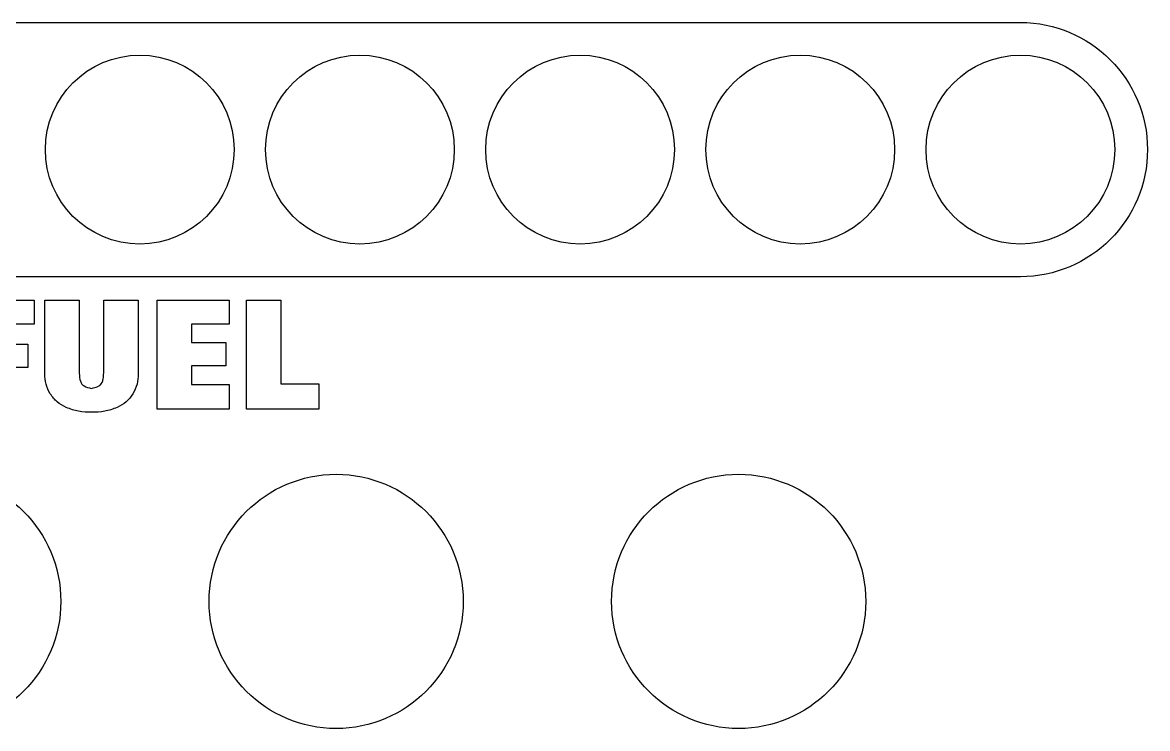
# Model space of a CAD drawing. Header units: millimetres. Extents: x -48 to 113, y -75 to 5.
# Drawn here: x 29.21 to 60.2, y -56.33 to -36.89 of the extents above; entities that cross this region are included whole.
import ezdxf

# ---------------------------------------------------------------- set-up
doc = ezdxf.new("R2010")
doc.units = ezdxf.units.MM
doc.layers.get('0').update_dxf_attribs({"linetype": 'CONTINUOUS'})

msp = doc.modelspace()

# ---------------------------------------------------------------- linework, layer by layer
for p, q in [((29.819, -46.56), (29.819, -44.537)), ((29.819, -44.537), (30.771, -44.537)), ((30.771, -44.537), (30.771, -46.547)), ((31.444, -44.537), (32.395, -44.537)), ((31.444, -46.547), (31.444, -44.537)), ((32.395, -44.537), (32.395, -46.56))]:
    msp.add_line(p, q)
msp.add_lwpolyline([(56.695, -43.888), (8.176, -43.888, -1), (8.176, -36.888), (56.695, -36.888, -1)], format="xyb", close=True)
for points in [[(29.532, -44.537), (29.532, -45.193), (28.452, -45.193), (28.452, -45.742), (29.352, -45.742), (29.352, -46.389), (28.452, -46.389), (28.452, -47.537), (27.501, -47.537), (27.501, -44.537)], [(34.898, -44.537), (34.898, -45.193), (33.865, -45.193), (33.865, -45.699), (34.808, -45.699), (34.808, -46.346), (33.865, -46.346), (33.865, -46.86), (34.898, -46.86), (34.898, -47.537), (32.914, -47.537), (32.914, -44.537)], [(36.325, -44.537), (36.325, -46.839), (37.371, -46.839), (37.371, -47.537), (35.374, -47.537), (35.374, -44.537)]]:
    msp.add_lwpolyline(points, close=True)
for centre, radius in [((32.436, -40.388), 2.6), ((38.501, -40.388), 2.6), ((44.566, -40.388), 2.6), ((50.63, -40.388), 2.6), ((56.695, -40.388), 2.6), ((26.762, -52.83), 3.5), ((37.847, -52.83), 3.5), ((48.933, -52.83), 3.5)]:
    msp.add_circle(centre, radius)
for points, knots in [([(29.969, -47.113), (29.922, -47.022), (29.879, -46.94), (29.83, -46.755), (29.825, -46.658), (29.819, -46.56)], [0, 0, 0, 0, 0.03064588, 0.03064588, 0.0612508, 0.0612508, 0.0612508, 0.0612508]), ([(30.771, -46.547), (30.776, -46.625), (30.782, -46.702), (30.812, -46.795), (30.825, -46.823), (30.856, -46.862), (30.874, -46.879), (30.959, -46.929), (31.034, -46.946), (31.109, -46.963)], [0, 0, 0, 0, 0.02319699, 0.02319699, 0.03378982, 0.03378982, 0.04031355, 0.04031355, 0.05324568, 0.05324568, 0.05324568, 0.05324568]), ([(31.109, -46.963), (31.169, -46.949), (31.229, -46.935), (31.309, -46.9), (31.336, -46.884), (31.37, -46.85), (31.384, -46.831), (31.413, -46.772), (31.422, -46.736), (31.436, -46.65), (31.44, -46.599), (31.444, -46.547)], [0, 0, 0, 0, 0.0184866, 0.0184866, 0.02932874, 0.02932874, 0.03587813, 0.03587813, 0.04310588, 0.04310588, 0.05220112, 0.05220112, 0.05220112, 0.05220112]), ([(32.395, -46.56), (32.39, -46.658), (32.385, -46.756), (32.337, -46.941), (32.296, -47.023), (32.249, -47.115)], [0, 0, 0, 0, 0.02933475, 0.02933475, 0.05873268, 0.05873268, 0.05873268, 0.05873268]), ([(30.409, -47.488), (30.322, -47.442), (30.235, -47.395), (30.087, -47.271), (30.032, -47.196), (29.969, -47.113)], [0, 0, 0, 0, 0.02959249, 0.02959249, 0.05924191, 0.05924191, 0.05924191, 0.05924191]), ([(32.249, -47.115), (32.188, -47.198), (32.133, -47.272), (31.988, -47.396), (31.902, -47.442), (31.816, -47.488)], [0, 0, 0, 0, 0.03094676, 0.03094676, 0.06182565, 0.06182565, 0.06182565, 0.06182565]), ([(31.109, -47.623), (30.989, -47.619), (30.868, -47.616), (30.633, -47.572), (30.532, -47.534), (30.409, -47.488)], [0, 0, 0, 0, 0.03617854, 0.03617854, 0.07263044, 0.07263044, 0.07263044, 0.07263044]), ([(31.816, -47.488), (31.691, -47.535), (31.59, -47.573), (31.353, -47.616), (31.231, -47.62), (31.109, -47.623)], [0, 0, 0, 0, 0.04014271, 0.04014271, 0.07992312, 0.07992312, 0.07992312, 0.07992312])]:
    msp.add_open_spline(points, degree=3, knots=knots)

doc.saveas('drawing.dxf')
